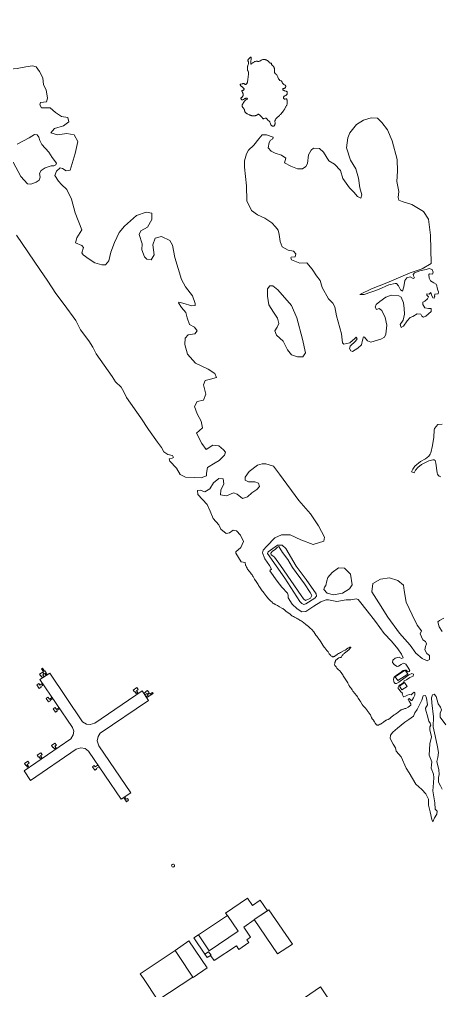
# Model space of a CAD drawing. Header units: metres. Extents: x 793723 to 812165, y 297650 to 314276.
# Drawn here: x 801432 to 803275, y 302964 to 307213 of the extents above; entities that cross this region are included whole.
import ezdxf

# ---------------------------------------------------------------- set-up
doc = ezdxf.new("R2010")
doc.units = ezdxf.units.M

msp = doc.modelspace()

# ---------------------------------------------------------------- linework, layer by layer
at = {"linetype": 'Continuous', "lineweight": 13}
for points in [[(801167.17, 307213.21), (801183.59, 307189.68), (801200.76, 307172.56), (801206.7, 307155.54), (801223.32, 307135.77), (801222.46, 307124.59), (801225.26, 307115.52), (801234.51, 307108.57), (801238.2, 307100.5), (801250.24, 307090.13), (801258.6, 307086.49), (801274.5, 307089.74), (801301.91, 307072.1), (801311.52, 307057.51), (801318.02, 307034.73), (801345.63, 307027.71), (801368.04, 307010.06), (801389.55, 306995.17), (801422.03, 306998.01), (801460.29, 307005.4), (801488.43, 307009.89), (801504.91, 307006.06), (801519.53, 306985.4), (801534.73, 306957.33)], [(802430.05, 306992.36), (802429.82, 306994.24), (802429.71, 306996.34), (802429.7, 306998.44), (802429.81, 307002.43), (802429.91, 307004.42), (802430.13, 307006.41), (802430.35, 307008.29), (802430.79, 307010.06), (802431.34, 307011.73), (802432.67, 307015.05), (802433.22, 307016.71), (802433.77, 307018.59), (802434.21, 307020.47), (802434.43, 307022.36), (802434.43, 307024.13), (802434.31, 307025.79), (802433.86, 307027.33), (802433.31, 307028.55), (802432.64, 307029.77), (802432.08, 307031.09), (802431.74, 307032.31), (802431.63, 307033.64), (802431.73, 307034.96), (802432.06, 307036.29), (802432.84, 307038.07), (802433.84, 307039.73), (802435.17, 307041.28), (802436.61, 307042.83), (802438.05, 307044.39), (802439.5, 307045.72), (802440.83, 307046.83), (802442.16, 307047.71), (802443.27, 307048.27), (802444.39, 307048.38), (802444.94, 307048.05), (802445.5, 307047.5), (802445.84, 307046.73)], [(802445.84, 307046.73), (802446.17, 307045.84), (802446.4, 307044.63), (802446.51, 307043.19), (802446.52, 307041.75), (802446.3, 307039.76), (802446.08, 307037.76), (802445.09, 307031.34), (802444.66, 307027.69), (802444.33, 307024.15), (802444.22, 307022.27), (802444.34, 307020.5), (802444.57, 307019.17), (802445.01, 307018.4)], [(802445.01, 307018.4), (802445.57, 307018.18), (802446.24, 307018.18), (802447.02, 307018.62), (802448.13, 307019.4), (802450.79, 307021.84), (802452.46, 307023.17), (802454.68, 307024.73), (802457.12, 307026.17), (802459.79, 307027.5), (802462.46, 307028.73), (802465.13, 307029.84), (802467.57, 307030.51), (802469.69, 307030.96), (802471.24, 307030.96), (802472.36, 307030.85), (802472.69, 307030.52), (802472.92, 307029.97), (802473.58, 307029.31), (802474.59, 307028.76), (802475.92, 307028.54), (802477.7, 307028.65), (802479.59, 307029.21), (802481.71, 307030.21), (802483.71, 307031.21), (802490.04, 307035.21), (802492.04, 307036.21), (802494.15, 307036.88), (802496.27, 307037.44), (802498.38, 307037.66), (802500.6, 307037.78), (802502.72, 307037.78), (802504.83, 307037.68), (802506.95, 307037.35), (802509.06, 307036.91), (802511.07, 307036.25), (802513.07, 307035.37), (802515.08, 307034.38)], [(802515.08, 307034.38), (802516.97, 307033.28), (802518.75, 307032.07), (802520.54, 307030.85), (802522.1, 307029.64), (802523.66, 307028.32), (802525, 307026.88), (802526.11, 307025.67), (802528.01, 307023.24), (802528.9, 307022.35), (802529.79, 307021.8), (802530.8, 307021.47), (802531.91, 307021.58), (802532.91, 307021.7), (802533.91, 307021.81), (802534.69, 307021.7), (802535.03, 307021.15), (802535.36, 307020.49), (802535.47, 307019.6), (802535.48, 307018.38), (802535.26, 307016.5), (802535.37, 307015.84), (802535.6, 307015.17), (802536.04, 307014.73), (802536.6, 307014.29), (802538.16, 307013.41), (802539.05, 307012.75), (802539.94, 307012.09), (802541.06, 307010.87), (802542.28, 307009.44), (802543.29, 307007.89), (802544.41, 307006.12), (802545.3, 307004.35), (802546.2, 307002.36), (802546.87, 307000.48), (802547.43, 306998.38), (802547.88, 306996.28), (802547.99, 306994.07)], [(802415.17, 306932.01), (802415.95, 306931.35), (802416.62, 306930.69), (802417.51, 306929.36), (802417.96, 306928.81), (802418.51, 306928.48), (802419.18, 306928.37), (802419.96, 306928.37), (802420.85, 306928.71), (802422.07, 306929.04), (802423.41, 306929.6), (802424.63, 306930.27), (802425.85, 306931.15), (802426.85, 306932.15), (802427.63, 306933.48), (802428.18, 306935.03), (802428.73, 306936.8), (802429.17, 306938.91), (802429.94, 306943.45), (802430.71, 306948.1), (802431.81, 306955.29), (802432.02, 306957.73), (802432.89, 306965.36), (802433.66, 306970.46), (802433.88, 306972.01), (802433.88, 306974), (802433.87, 306977.54), (802433.98, 306979.31), (802434.3, 306981.85), (802434.3, 306982.74), (802434.08, 306983.51), (802433.74, 306984.18), (802432.18, 306986.17), (802431.62, 306987.05), (802431.17, 306988.04), (802430.61, 306989.37), (802430.28, 306990.81), (802430.05, 306992.36)], [(802547.99, 306994.07), (802548.11, 306991.85), (802548.13, 306985.33), (802548.24, 306983.33), (802548.47, 306981.45), (802548.81, 306979.68), (802549.48, 306978.14), (802550.48, 306976.92), (802551.71, 306975.93), (802554.05, 306974.27), (802555.05, 306973.5), (802555.94, 306972.73), (802556.84, 306971.51), (802557.73, 306970.08), (802562.2, 306961.79), (802563.1, 306959.91), (802565.89, 306953.61), (802566.9, 306951.62), (802568.01, 306949.85), (802569.35, 306948.41), (802570.47, 306947.42), (802571.69, 306946.65), (802573.03, 306945.99), (802576.04, 306944.67), (802577.37, 306943.9), (802578.6, 306943.01), (802579.61, 306941.8), (802580.5, 306940.36), (802581.28, 306938.7), (802582.51, 306935.39), (802583.18, 306933.84), (802584.19, 306932.4), (802585.53, 306930.97), (802587.09, 306929.75), (802588.76, 306928.65), (802592.32, 306926.67), (802594, 306925.56), (802595.45, 306924.35)], [(801534.73, 306957.33), (801537.36, 306926.68), (801548.65, 306905.46), (801555.07, 306869.18), (801550.33, 306852.9), (801523.52, 306849.74), (801521.21, 306838.89), (801528.47, 306825.74), (801546.94, 306826.22), (801565.52, 306826.16), (801589.27, 306805.74), (801615.68, 306788.87), (801643.95, 306783.51), (801648.33, 306765.37), (801624.23, 306747.17), (801584.64, 306736.35), (801569, 306716.39), (801598.95, 306708.83), (801639.1, 306714.78), (801671.39, 306708.99), (801687.03, 306678.93), (801675.91, 306626.34), (801653.6, 306554.36), (801636.25, 306551.45), (801620.43, 306561.59), (801609.52, 306563.89), (801593.53, 306549.69), (801587.23, 306530.64), (801602.97, 306505.34), (801615.47, 306491.31), (801638.77, 306469.79), (801660.24, 306426.9), (801675.39, 306367.51), (801704.94, 306292.44), (801683.43, 306258.31), (801676.81, 306236.16), (801705.54, 306224.17), (801711.8, 306215)], [(802408.81, 306892.27), (802407.91, 306893.93), (802406.35, 306896.8), (802405.79, 306898.13), (802405.45, 306899.35), (802405.34, 306900.45), (802405.67, 306901.12), (802406.11, 306901.78), (802407.11, 306902.23), (802409.56, 306902.9), (802410.89, 306903.34), (802412.23, 306904.12), (802413.45, 306905.12), (802414.34, 306906.34), (802414.89, 306907.56), (802415, 306908.89), (802414.66, 306910.21), (802413.77, 306911.43), (802412.65, 306912.64), (802411.31, 306913.97), (802409.87, 306915.18), (802405.07, 306919.04), (802403.73, 306920.26), (802401.06, 306922.58), (802399.16, 306924.45), (802398.49, 306925.34), (802397.71, 306926.55), (802397.49, 306927.66), (802397.59, 306928.65), (802398.37, 306929.43), (802399.59, 306929.99), (802401.15, 306930.54), (802408.16, 306932.11), (802409.83, 306932.44), (802411.38, 306932.67), (802412.83, 306932.67), (802414.17, 306932.45), (802415.17, 306932.01)], [(802595.45, 306924.35), (802596.56, 306923.03), (802597.12, 306921.92), (802597.46, 306920.59), (802597.46, 306919.38), (802597.13, 306917.72), (802596.36, 306916.05), (802595.36, 306914.61), (802594.14, 306913.28), (802592.69, 306912.39), (802591.25, 306911.84), (802589.91, 306911.5), (802587.13, 306910.94), (802585.91, 306910.61), (802585.02, 306910.05), (802584.35, 306909.17), (802584.13, 306907.95), (802584.36, 306906.73), (802585.03, 306905.4), (802586.03, 306904.19), (802587.15, 306903.31), (802588.26, 306902.42), (802589.6, 306901.76), (802591.49, 306901.1), (802593.5, 306900.56), (802597.62, 306899.79), (802599.51, 306899.35), (802601.18, 306898.58), (802602.41, 306897.7), (802603.3, 306896.7), (802603.86, 306895.49), (802604.08, 306894.27), (802603.97, 306892.94), (802603.65, 306890.29), (802603.54, 306887.85), (802603.32, 306886.63), (802602.99, 306885.53), (802602.1, 306884.31)], [(802429.56, 306867.2), (802428.67, 306867.75), (802427.33, 306868.08), (802425.89, 306868.3), (802424.1, 306868.3), (802422.32, 306868.18), (802420.55, 306867.73), (802418.66, 306866.96), (802416.88, 306866.07), (802411.66, 306862.73), (802409.99, 306861.85), (802408.43, 306861.29), (802406.87, 306861.06), (802405.43, 306861.28), (802404.2, 306861.94), (802403.09, 306862.94), (802402.19, 306864.15), (802401.52, 306865.48), (802401.3, 306866.81), (802401.29, 306868.13), (802401.63, 306869.46), (802402.18, 306870.68), (802403.29, 306871.79), (802404.62, 306872.68), (802406.07, 306873.68), (802407.4, 306874.68), (802408.51, 306875.9), (802409.29, 306877.11), (802409.84, 306878.67), (802410.17, 306880.33), (802410.39, 306881.54), (802410.39, 306882.76), (802410.38, 306884.09), (802410.38, 306885.42), (802410.15, 306887.19), (802409.93, 306888.85), (802409.48, 306890.5), (802408.81, 306892.27)], [(802420.91, 306805.88), (802419.68, 306807.42), (802418.68, 306809.19), (802417.89, 306811.18), (802417.33, 306813.17), (802416.32, 306817.15), (802415.87, 306819.14), (802415.2, 306821.02), (802414.31, 306822.79), (802413.3, 306824.12), (802412.07, 306825.44), (802409.62, 306827.87), (802408.51, 306829.2), (802407.5, 306830.52), (802406.83, 306832.18), (802406.49, 306833.95), (802406.38, 306835.72), (802406.59, 306837.6), (802406.92, 306839.37), (802407.59, 306841.15), (802408.59, 306842.92), (802409.69, 306844.58), (802410.91, 306846.24), (802412.13, 306848.02), (802413.02, 306849.57), (802414.68, 306852.78), (802415.57, 306854.33), (802416.57, 306855.88), (802417.9, 306857.33), (802419.45, 306858.66), (802421.23, 306859.99), (802422.9, 306861.1), (802426.23, 306863.21), (802427.67, 306864.21), (802428.9, 306865.1), (802429.67, 306865.87), (802429.89, 306866.65), (802429.56, 306867.2)], [(802602.1, 306884.31), (802600.88, 306883.2), (802599.44, 306882.09), (802597.88, 306881.09), (802596.1, 306880.2), (802592.88, 306878.75), (802591.32, 306877.98), (802590.1, 306876.98), (802588.88, 306875.76), (802588.11, 306874.32), (802587.44, 306872.77), (802587.22, 306871.11), (802587.23, 306869.67), (802587.56, 306868.23), (802588.34, 306867.12), (802589.35, 306866.13), (802590.57, 306865.47), (802592.02, 306865.03), (802593.47, 306864.81), (802595.03, 306864.93), (802598.03, 306865.71), (802599.25, 306865.93), (802600.37, 306865.71), (802601.15, 306865.16), (802601.7, 306864.17), (802602.15, 306863.06), (802602.49, 306861.4), (802602.83, 306859.52), (802603.05, 306857.42), (802603.4, 306852.99), (802603.52, 306850.78), (802603.52, 306848.46), (802603.53, 306846.24), (802603.42, 306844.03), (802603.09, 306841.93), (802602.65, 306839.94), (802601.99, 306838.16), (802601.21, 306836.83)], [(802601.21, 306836.83), (802598.44, 306833.06), (802597.44, 306831.4), (802596.55, 306829.63), (802593.9, 306823.87), (802592.9, 306821.99), (802591.68, 306819.88), (802590.35, 306817.89), (802589.02, 306815.89), (802587.58, 306813.9), (802586.13, 306812.01), (802583.14, 306808.13), (802580.03, 306804.36), (802576.93, 306800.59), (802573.71, 306796.93), (802572.04, 306795.16), (802570.38, 306793.38), (802568.6, 306791.72), (802566.82, 306790.17), (802561.27, 306785.84), (802559.49, 306784.29), (802557.94, 306782.73), (802556.5, 306781.18), (802555.28, 306779.52), (802554.17, 306777.86), (802552.28, 306774.53), (802551.29, 306772.87), (802550.51, 306771.32), (802549.96, 306769.77), (802549.63, 306768.11), (802549.74, 306766.56), (802550.08, 306764.9), (802550.87, 306761.58), (802550.98, 306759.92), (802550.99, 306758.04), (802550.54, 306756.27), (802549.99, 306754.39), (802549.33, 306752.61)], [(802496.3, 306779.82), (802495.41, 306781.04), (802493.84, 306783.91), (802492.84, 306785.46), (802491.5, 306786.9), (802490.05, 306788.22), (802486.93, 306790.98), (802485.59, 306792.3), (802482.91, 306795.06), (802481.58, 306796.17), (802480.35, 306797.16), (802479.12, 306797.93), (802477.79, 306798.15), (802476.68, 306798.04), (802475.45, 306797.48), (802471.12, 306795.04), (802469.23, 306794.04), (802467.34, 306793.15), (802465.23, 306792.37), (802463.11, 306791.7), (802460.89, 306791.14), (802458.67, 306791.03), (802456.33, 306791.02), (802454.1, 306791.13), (802451.77, 306791.45), (802449.43, 306791.89), (802447.2, 306792.33), (802444.97, 306792.99), (802442.75, 306793.64), (802440.52, 306794.52), (802438.51, 306795.52), (802434.5, 306797.5), (802429.05, 306800.14), (802427.26, 306801.02), (802425.48, 306801.9), (802423.92, 306803.01), (802422.36, 306804.33), (802420.91, 306805.88)], [(802549.33, 306752.61), (802548.44, 306750.84), (802547.45, 306749.18), (802546.34, 306747.63), (802545, 306746.52), (802543.56, 306745.74), (802542.22, 306745.52), (802540.67, 306745.73), (802539.11, 306746.28), (802537.55, 306747.05), (802535.99, 306748.05), (802534.54, 306749.26), (802533.31, 306750.59), (802532.19, 306752.46), (802531.19, 306754.45), (802530.4, 306756.55), (802528.84, 306760.98), (802527.94, 306763.08), (802526.93, 306765.07), (802525.82, 306766.83), (802524.37, 306768.38), (802522.81, 306769.82), (802519.46, 306772.35), (802517.9, 306773.79), (802516.67, 306775.22), (802514.44, 306778.32), (802513.33, 306779.64), (802512.21, 306780.75), (802510.99, 306781.41), (802509.65, 306781.52), (802508.09, 306781.4), (802506.54, 306780.95), (802503.2, 306779.73), (802501.53, 306779.17), (802499.98, 306778.84), (802498.53, 306778.72), (802497.3, 306779.05), (802496.3, 306779.82)], [(802879.94, 306597.9), (802863.13, 306651.97), (802869.03, 306695.25), (802877.88, 306717.52), (802906.29, 306753.55), (802937.96, 306772.43), (802971.32, 306782.13), (802998.47, 306781.42), (803017.87, 306762.66), (803043.21, 306729.85), (803063.01, 306682.31), (803085.45, 306600.81), (803085.68, 306549.79), (803083.23, 306503.98), (803091.68, 306459.84), (803088.84, 306434.49)], [(801404.5, 306589.2), (801437.8, 306526.2), (801466.69, 306494.4), (801482.05, 306492.11), (801505.07, 306501.13), (801518.62, 306509.57), (801522.04, 306522.97), (801520.11, 306538.79), (801526.98, 306551.75), (801544.87, 306564.4), (801570.22, 306572.21), (801583.01, 306573.12), (801590.79, 306576.46), (801594.67, 306584.66), (801575.48, 306609.4), (801559.73, 306632.82), (801530.39, 306665.73), (801520.56, 306683.19), (801517.3, 306697.68), (801508.71, 306707.73), (801497.47, 306709.81), (801474.36, 306694.82), (801422.34, 306667.15)], [(802434.64, 306641.69), (802457.51, 306662.44), (802479.59, 306690.26), (802493.79, 306709), (802512.38, 306708.49), (802542.44, 306698.38), (802540.57, 306691.29), (802530.68, 306684.3), (802524.36, 306674.54), (802519.63, 306650.85), (802533.24, 306636.61), (802550.84, 306628.68), (802579.01, 306619.01), (802598.18, 306606.33), (802592.33, 306586.17), (802618.85, 306571.29), (802648.03, 306559.41), (802670.06, 306559.57), (802685.39, 306570.01), (802692.59, 306583.08), (802697.07, 306620.39), (802708.04, 306640.88), (802718.14, 306650.64), (802744.29, 306648.93), (802762.47, 306631.82), (802785.26, 306594.69), (802810.66, 306579.81), (802836.2, 306552.76), (802847.52, 306517.82), (802875.55, 306476.61), (802894.84, 306456.84), (802910.57, 306438.51), (802925.16, 306431.9), (802930.36, 306446.3), (802921.39, 306476.16), (802916.28, 306519.19), (802903.28, 306559.44), (802879.94, 306597.9)], [(802899.09, 305817.25), (802878.11, 305798.28), (802850.97, 305791.91), (802845.72, 305798.64), (802840.96, 305838.36), (802819.97, 305916.11), (802811.54, 305956.03), (802803.49, 305972.17), (802795.57, 305979.35), (802784.42, 305990.72), (802757.26, 306040.12), (802747.51, 306071.3), (802732.33, 306091.96), (802712.9, 306120.8), (802689.25, 306148.3), (802658.54, 306147.23), (802621.9, 306161.09), (802618.99, 306169.72), (802621.54, 306172.49), (802638.34, 306174.96), (802641.98, 306188.14), (802631.38, 306198.85), (802607.56, 306203.88), (802581.82, 306218.1), (802572.31, 306241.76), (802569.01, 306272.96), (802564.08, 306290.54), (802551.91, 306305.45), (802535.85, 306323.34), (802505.76, 306343.96), (802473.01, 306357.94), (802447.82, 306376.7), (802426.25, 306420.25), (802425.43, 306485.75), (802416.67, 306566.96), (802416.61, 306594.73), (802425.67, 306625.07), (802434.64, 306641.69)], [(803088.84, 306434.49), (803092.09, 306422.77), (803106.35, 306416.05), (803148.66, 306403.98), (803199.48, 306372.23), (803221.36, 306338.75), (803230.43, 306268.61), (803233.6, 306145.45), (803193.6, 306122.35), (803141.79, 306104.74), (803039.63, 306060.91), (802972.26, 306033.86), (802924.24, 306011.62), (802922.13, 306009.96), (802940.38, 306010.11), (803003.53, 306031.61), (803048.33, 306052.41), (803076.35, 306057.89), (803082.47, 306058.13), (803091.06, 306048.19), (803099.23, 306030.06), (803107.59, 306024.88), (803113.77, 306043.71), (803118.38, 306071.05), (803127.04, 306083.35), (803141.83, 306086.48), (803154.75, 306080.21), (803160.53, 306082.88), (803155.84, 306091.83), (803154.27, 306096.58), (803160.03, 306105.12), (803183.72, 306112.58), (803211.52, 306119.84), (803225.53, 306123.19), (803238.01, 306118.57), (803242.26, 306107.74), (803238.94, 306098.44), (803226.25, 306100.07)], [(801711.8, 306215), (801705.06, 306192.52), (801710.31, 306182.9), (801736.95, 306164.15), (801761.02, 306148.05), (801793.08, 306139.72), (801808.88, 306140.19), (801823.42, 306157.6), (801831.35, 306194.8), (801847.83, 306236.56), (801867.98, 306281.09), (801890.95, 306308.91), (801917.38, 306331.66), (801944.48, 306355.4), (801985.84, 306369.99), (802010.44, 306365.07), (802011.17, 306337.63), (801992.55, 306305.05), (801963.21, 306288.94), (801955.13, 306271.55), (801969.13, 306232.08), (801967.74, 306205.07), (801978.94, 306174.45), (801989.87, 306163.63), (802007.57, 306162.12), (802021.65, 306183.4), (802015.87, 306227.65), (802025.93, 306255.67), (802053.07, 306262.81), (802089.94, 306245.96), (802102.23, 306225.08), (802111.25, 306171.1), (802141.63, 306075.12), (802159.06, 306043.84), (802188.85, 306004.51), (802201.51, 305970.46), (802200.08, 305961.05), (802186.29, 305959.8)], [(802328.88, 305306.36), (802305.78, 305283.62), (802288.45, 305273.51), (802254.78, 305252.3), (802250.83, 305227.61), (802250.3, 305216.44), (802226.62, 305207.64), (802198.35, 305209.79), (802159.18, 305209.92), (802134.56, 305222.92), (802118.81, 305249.78), (802090.03, 305281.03), (802086.34, 305290.54), (802099.91, 305293.33), (802105.79, 305297.11), (802101.21, 305305.4), (802081.4, 305310.44), (802064.23, 305321.58), (802053.62, 305339.92), (802036.32, 305364.01), (801997.02, 305419.69), (801962.3, 305470.62), (801899.68, 305558.9), (801888.94, 305584.1), (801876.65, 305603.99), (801852.79, 305626.95), (801837.04, 305650.71), (801768.05, 305749.48), (801753.07, 305778.66), (801734.87, 305807.28), (801699.04, 305854.45), (801678.92, 305896.34), (801627.57, 305966.6), (801590.52, 306013.66), (801556.68, 306068.24), (801521.19, 306118.4), (801419.36, 306268.99)], [(803226.25, 306100.07), (803223.81, 306097.96), (803224.96, 306081.7), (803230.89, 306069.09), (803245.15, 306060.94), (803255.96, 306054.43), (803258.98, 306047.47), (803259.55, 306038.4), (803262.91, 306028.78), (803266.16, 306021.92), (803264.62, 306013.18), (803249.49, 306011.15), (803247.73, 306001.3), (803249.74, 305998.98), (803246.08, 305993.55), (803240.63, 305994.53), (803235.14, 306008.35), (803231.89, 306018.08), (803224.79, 306011.21), (803214.55, 306012.4), (803214.56, 306007.42), (803221.7, 306000.02), (803217.16, 305990.49), (803205.38, 305981.06), (803197.72, 305975.62), (803196.96, 305965.55), (803206.34, 305951.74), (803222.04, 305948.79), (803234.17, 305948.15), (803233.42, 305935.42), (803209.99, 305914.46), (803199.54, 305910.78), (803192.74, 305914.86), (803187.82, 305923.92), (803172.24, 305924.77), (803153.13, 305912.89), (803141.35, 305909.1), (803128.47, 305894.02)], [(803128.47, 305894.02), (803112.39, 305870.96), (803101.83, 305865.07), (803098.24, 305878.46), (803111.11, 305896.74), (803116.72, 305923.09), (803115.55, 305947.99), (803112.04, 305973.99), (803101.75, 305997.64), (803092.17, 306004.26), (803058.78, 306006.29), (803035.32, 305998.6), (803009.21, 305979.61), (802992.33, 305965.85), (802988.13, 305954.34), (802994.16, 305943.95), (803006.5, 305949.07), (803017.54, 305939.35), (803031.63, 305909.29), (803039.72, 305875.33), (803034.58, 305835.6), (803028.71, 305822.97), (803012.71, 305813.64), (802968.9, 305801.58), (802954.86, 305806.75), (802941.36, 305822.88), (802936.8, 305825.08), (802933.27, 305810.35), (802928.53, 305789.43), (802911.99, 305774.78), (802889.21, 305760.79), (802882.41, 305762.99), (802876.6, 305774.15), (802878.92, 305783.67), (802901.79, 305805.75), (802909.78, 305815.5), (802906.09, 305823.35), (802899.09, 305817.25)], [(802186.29, 305959.8), (802146.64, 305972.55), (802129.95, 305975.83), (802127.84, 305973.39), (802141.57, 305952.95), (802159.98, 305931.41), (802165.82, 305906.97), (802176.13, 305877.78), (802197.51, 305867.32), (802209.13, 305850.41), (802199.92, 305838.22), (802170.22, 305833.73), (802157.57, 305819.09), (802155.18, 305791.64), (802167.08, 305748.07), (802202.66, 305708.76), (802258.02, 305682.66), (802286.22, 305663.58), (802293.82, 305647.22), (802267.8, 305639.41), (802244.78, 305633.6), (802236.7, 305614.89), (802247.15, 305573.41), (802237.97, 305546.72), (802209.83, 305541.01), (802198.42, 305519.85), (802209.84, 305487.68), (802226.39, 305455.51), (802232.24, 305426.65), (802219.91, 305414.78), (802206.92, 305402.46), (802229.73, 305357.15), (802249.37, 305331.96), (802277.92, 305350.4), (802304.63, 305348.24), (802324.7, 305329.92), (802332.85, 305320.31), (802328.88, 305306.36)], [(803159.37, 305229.36), (803147.57, 305234.09), (803153.44, 305246.06), (803162.76, 305258.25), (803186.86, 305278.78), (803209.19, 305290.78), (803222.74, 305302.65), (803228.96, 305310.63), (803232.5, 305317.5), (803240.1, 305349.61), (803245.03, 305385.03), (803246.96, 305415.58), (803247.61, 305423.11), (803263.48, 305441.51), (803281.29, 305442.55)], [(803264.22, 305218.76), (803260.98, 305224.39), (803259.52, 305230.03), (803253.64, 305271.41), (803250.49, 305283.35), (803246.04, 305286), (803241.58, 305286.76), (803222.9, 305281.74), (803191.78, 305266.62), (803174.56, 305253.3), (803164.8, 305241.55), (803159.37, 305229.36)], [(802433.74, 305189.97), (802418.92, 305197.24), (802419, 305210.29), (802437.75, 305234.68), (802473.96, 305263.76), (802493.42, 305269), (802509.33, 305269.15), (802544.3, 305258.61), (802569.75, 305223.25), (802654.25, 305108.47), (802706.01, 305049.61), (802740.51, 304998.01), (802766.22, 304947.94), (802763.92, 304929.9), (802717.22, 304916.51), (802663.1, 304935.76), (802617.2, 304958.67), (802578.26, 304958.36), (802549.58, 304945.57), (802514.16, 304908.86), (802497.85, 304891.67), (802495.2, 304879.16), (802506.28, 304853.18), (802525.59, 304824.67), (802535.09, 304807.76), (802528.98, 304803.54), (802527.99, 304800.22), (802559.13, 304755.81), (802580.67, 304728.75), (802605.54, 304703.68), (802607.46, 304694.5), (802607.59, 304682.88), (802625.35, 304654.6), (802647.76, 304634.95), (802668.15, 304621.61), (802684.84, 304623.2), (802719.51, 304646.51), (802751.07, 304664.73)], [(802420.08, 304837.27), (802402.38, 304840.1), (802378.81, 304877.78), (802379.13, 304883.87), (802400.9, 304902.84), (802412.19, 304929.54), (802399.78, 304956.95), (802382.26, 304975.73), (802366.57, 304979.34), (802350.57, 304966.36), (802336.67, 304963.67), (802313.81, 304983.54), (802303.64, 305002.66), (802279.32, 305029.49), (802266.9, 305061.33), (802253.59, 305090.85), (802212.88, 305134.24), (802211.39, 305152.5), (802222.4, 305153.96), (802243.34, 305146.71), (802265.56, 305159.04), (802280.86, 305186.3), (802304.4, 305205.16), (802323.55, 305202.66), (802325.71, 305181.86), (802313.65, 305153.51), (802311.91, 305133.25), (802337.85, 305129), (802368.98, 305141.9), (802384.01, 305135.96), (802407.98, 305117.2), (802429.66, 305124.56), (802448.76, 305141.86), (802469.98, 305156.63), (802482.08, 305169.05), (802478.48, 305184.09), (802462, 305190.47), (802433.74, 305189.97)], [(803275.47, 305211.92), (803267.9, 305215), (803264.22, 305218.76)], [(802420.31, 304832.73), (802420.2, 304834.94), (802420.08, 304837.27)], [(802520.47, 304680.36), (802517.35, 304684.01), (802514.22, 304687.65), (802509.76, 304693.17), (802505.19, 304698.81), (802500.72, 304704.44), (802497.82, 304708.2), (802496.37, 304710.07), (802493.91, 304713.61), (802491.46, 304717.03), (802487.88, 304722.45), (802481.97, 304731.4), (802478.39, 304736.81), (802475.94, 304740.68), (802468.12, 304753.5), (802460.97, 304764.66), (802454.49, 304775.27), (802451.92, 304779.24), (802449.58, 304782.78), (802445.78, 304788.3), (802442.99, 304792.17), (802441.54, 304794.05), (802440.09, 304795.93), (802438.64, 304797.69), (802434.29, 304802.77), (802432.84, 304804.43), (802431.61, 304806.2), (802430.38, 304807.97), (802429.6, 304809.29), (802427.81, 304812.72), (802425.58, 304817.03), (802424.57, 304819.13), (802423.56, 304821.34), (802422.67, 304823.66), (802421.77, 304825.87), (802421.1, 304828.2), (802420.65, 304830.41), (802420.31, 304832.73)], [(802648.53, 304591.46), (802644.07, 304593.78), (802635.16, 304598.18), (802630.81, 304600.5), (802628.59, 304601.71), (802626.47, 304603.03), (802624.46, 304604.36), (802622.79, 304605.57), (802621.12, 304606.89), (802616.21, 304610.98), (802614.54, 304612.3), (802612.65, 304613.62), (802610.86, 304614.95), (802603.29, 304620.13), (802601.5, 304621.46), (802599.61, 304622.89), (802597.94, 304624.21), (802591.25, 304630.06), (802589.57, 304631.39), (802587.79, 304632.71), (802585.9, 304634.04), (802584, 304635.36), (802579.99, 304637.67), (802569.96, 304643.18), (802560.71, 304648.47), (802550.69, 304653.87), (802548.79, 304654.98), (802546.79, 304656.08), (802544.89, 304657.29), (802543.11, 304658.5), (802541.22, 304659.94), (802539.43, 304661.37), (802537.76, 304663.03), (802535.97, 304664.57), (802532.63, 304667.89), (802526.38, 304674.18), (802523.37, 304677.27), (802520.47, 304680.36)], [(802751.07, 304664.73), (802773.75, 304674.08), (802783.87, 304673.99), (802820.72, 304666.22), (802861.1, 304673.5), (802882.57, 304674), (802905.6, 304678.03), (802914.73, 304675.73), (802920.53, 304668), (802953.34, 304625.8), (802989.61, 304579.52), (803028.12, 304526.49), (803060.69, 304492.7), (803087.69, 304459.57), (803104.33, 304436.59), (803110.37, 304420.45), (803103.7, 304417.55), (803093.23, 304423.61), (803076.66, 304418.82), (803065.22, 304410.05), (803064.02, 304400.2), (803072.61, 304389.04), (803084.76, 304381.88), (803091.1, 304383.11), (803102.54, 304391.21), (803112.32, 304396.88), (803122.23, 304392.36), (803132.16, 304379.77), (803140.32, 304364.41), (803137.11, 304359.87), (803132.66, 304358.64), (803128.31, 304361.28), (803123.96, 304365.48), (803119.06, 304366.46), (803111.61, 304365.23), (803098.28, 304354.02), (803081.28, 304344.58), (803073.17, 304337.03)], [(802778.59, 304450.89), (802777.14, 304452.77), (802772.68, 304457.96), (802771.23, 304459.73), (802769.78, 304461.72), (802768.33, 304463.6), (802765.65, 304467.46), (802762.86, 304471.55), (802760.18, 304475.64), (802751.02, 304490.22), (802748.34, 304494.31), (802745.55, 304498.4), (802744.1, 304500.39), (802742.65, 304502.27), (802741.2, 304504.03), (802735.51, 304510.77), (802732.72, 304514.42), (802728.81, 304519.94), (802719.65, 304533.2), (802716.86, 304537.07), (802715.3, 304538.83), (802713.85, 304540.6), (802710.84, 304543.91), (802709.28, 304545.46), (802706.04, 304548.66), (802701.47, 304552.97), (802698.46, 304555.61), (802696.68, 304557.05), (802685.75, 304565.32), (802674.27, 304574.37), (802670.48, 304577.35), (802668.48, 304578.78), (802664.69, 304581.54), (802660.9, 304584.08), (802658.89, 304585.4), (802654.99, 304587.94), (802652.98, 304589.04), (802648.53, 304591.46)], [(803281.03, 304536.03), (803268.07, 304556.36), (803262.35, 304577.04), (803270.57, 304584.14), (803288.46, 304594.14)], [(802882.49, 304466.51), (802881.93, 304466.84), (802880.71, 304466.95), (802879.26, 304466.73), (802877.48, 304466.28), (802875.59, 304465.5), (802873.59, 304464.61), (802871.59, 304463.5), (802869.48, 304462.17), (802863.15, 304458.17), (802860.92, 304456.84), (802856.59, 304454.28), (802850.03, 304450.61), (802836.92, 304443.5), (802832.58, 304441.06), (802828.36, 304438.5), (802824.14, 304435.84), (802822.14, 304434.5), (802816.03, 304430.17), (802814.03, 304428.84), (802812.03, 304427.62), (802810.14, 304426.51), (802808.14, 304425.51), (802806.14, 304424.95), (802804.25, 304424.73), (802802.35, 304425.05), (802800.46, 304425.71), (802798.68, 304426.82), (802796.9, 304428.03), (802795.11, 304429.46), (802793.44, 304431.12), (802791.99, 304432.78), (802790.54, 304434.54), (802789.09, 304436.42), (802787.75, 304438.3), (802782.5, 304445.7), (802779.93, 304449.24), (802778.59, 304450.89)], [(802818.41, 304411.7), (802820.07, 304413.25), (802821.85, 304414.81), (802823.74, 304416.25), (802825.63, 304417.58), (802827.63, 304418.69), (802829.52, 304419.8), (802831.52, 304420.69), (802833.3, 304421.36), (802835.08, 304421.81), (802836.52, 304422.03), (802837.86, 304422.15), (802838.97, 304422.26), (802839.97, 304422.7), (802840.86, 304423.59), (802841.64, 304424.81), (802842.96, 304428.13), (802843.85, 304429.91), (802844.96, 304431.68), (802846.29, 304433.45), (802847.73, 304435.23), (802849.4, 304436.89), (802851.17, 304438.44), (802852.84, 304439.78), (802854.62, 304441), (802860.06, 304444.66), (802861.95, 304445.88), (802863.95, 304447.44), (802865.84, 304448.99), (802869.61, 304452.21), (802871.5, 304453.87), (802875.05, 304457.2), (802878.27, 304460.53), (802879.72, 304461.97), (802880.94, 304463.41), (802881.94, 304464.74), (802882.49, 304465.74), (802882.49, 304466.51)], [(802874.64, 304298.51), (802873.63, 304300.61), (802870.5, 304306.91), (802869.38, 304309.01), (802868.27, 304311.11), (802865.81, 304315.31), (802863.24, 304319.29), (802860.56, 304323.38), (802848.95, 304341.17), (802846.49, 304345.15), (802841.8, 304352.66), (802840.68, 304354.54), (802839.34, 304356.31), (802838.12, 304357.97), (802836.55, 304359.62), (802834.99, 304361.28), (802833.43, 304362.82), (802826.74, 304368.89), (802825.07, 304370.44), (802823.51, 304372.1), (802822.17, 304373.75), (802820.94, 304375.3), (802817.59, 304380.05), (802816.47, 304381.6), (802813.8, 304385.02), (802812.57, 304386.68), (802811.67, 304388.56), (802811.22, 304390.44), (802811.11, 304392.54), (802811.33, 304394.75), (802811.65, 304396.97), (802812.21, 304399.18), (802812.87, 304401.4), (802813.64, 304403.61), (802814.53, 304405.83), (802815.64, 304407.93), (802816.86, 304409.93), (802818.41, 304411.7)], [(803073.17, 304337.03), (803070.52, 304332.16), (803068.64, 304324.63), (803070.77, 304317), (803071.23, 304312.46), (803075.58, 304308.38), (803081.25, 304308.06), (803092.59, 304313.84), (803119.14, 304334.15), (803135.69, 304345.92), (803148.25, 304351.26), (803156.27, 304348.95), (803154.29, 304340.1), (803140.83, 304334.75), (803125.5, 304323.87), (803115.94, 304319.21), (803112.96, 304312.45), (803105.29, 304305.9), (803093.18, 304300.45), (803089.86, 304292.26), (803089.09, 304286.28), (803093.55, 304281.53), (803101.48, 304271.04), (803108.5, 304265.52), (803106.29, 304260.87), (803112.77, 304249.81), (803114.1, 304249.82), (803120.77, 304251.82), (803130.11, 304256.83), (803137.34, 304259.28), (803146.13, 304257.75), (803151.9, 304263.63), (803159.79, 304269.84), (803162.69, 304267.41), (803162.27, 304257.12), (803155.62, 304244.93), (803148.52, 304233.96), (803146.3, 304233.4)], [(802968.85, 304168.04), (802967.84, 304170.25), (802966.73, 304172.24), (802965.5, 304174.12), (802964.27, 304175.89), (802962.93, 304177.66), (802957.46, 304184.39), (802956.24, 304186.05), (802954.79, 304188.04), (802950.65, 304194.12), (802949.31, 304196.1), (802947.75, 304197.87), (802946.3, 304199.53), (802944.74, 304200.96), (802939.95, 304205.38), (802938.39, 304206.81), (802936.93, 304208.47), (802935.37, 304210.24), (802934.03, 304212.23), (802932.69, 304214.32), (802931.46, 304216.31), (802930.24, 304218.52), (802924.43, 304229.02), (802923.31, 304231.01), (802922.08, 304232.89), (802914.6, 304243.94), (802910.69, 304249.69), (802908.12, 304253.44), (802905.11, 304257.31), (802900.65, 304262.94), (802891.5, 304274.32), (802887.14, 304280.06), (802884.24, 304283.93), (802880.33, 304289.67), (802877.99, 304292.99), (802876.87, 304294.76), (802875.87, 304296.41), (802874.64, 304298.51)], [(803267.83, 303929.7), (803257.85, 303966.31), (803263.48, 303984.25), (803265.66, 304006.38), (803260.7, 304031.49), (803250.69, 304079.38), (803242.92, 304117.76), (803243.6, 304162.47), (803236.01, 304223.76), (803235.07, 304245), (803238.93, 304258.62), (803246.27, 304260.52), (803254.97, 304251.36), (803263.95, 304219.4), (803274.33, 304203.6), (803278.47, 304193.31), (803273.16, 304178.36), (803272.87, 304159.88), (803297.76, 304126.52)], [(803146.3, 304233.4), (803137.71, 304242.35), (803134.15, 304240.68), (803132.93, 304238.57), (803134.05, 304236.81), (803137.74, 304229.95), (803144.44, 304219.23), (803145.23, 304213.7), (803132.23, 304204.16), (803123.12, 304198.94), (803121.23, 304198.38), (803118.89, 304197.82), (803111.78, 304196.03), (803109.55, 304195.36), (803107.22, 304194.69), (803104.99, 304193.91), (803102.88, 304192.91), (803101.1, 304191.91), (803099.44, 304190.69), (803097.77, 304189.47), (803087.22, 304181.04), (803083.55, 304178.15), (803081.66, 304176.82), (803079.66, 304175.49), (803077.78, 304174.16), (803071.77, 304170.6), (803069.89, 304169.38), (803068.11, 304168.16), (803066.55, 304166.94), (803064.89, 304165.6), (803058.67, 304159.95), (803055.67, 304157.28), (803054.12, 304156.06), (803052.67, 304154.95), (803051, 304153.84), (803049.12, 304152.62), (803047.11, 304151.62), (803045, 304150.62)], [(803243.59, 303873.21), (803241.23, 303838.35), (803249.8, 303786.02), (803250.87, 303757.59), (803259.23, 303749.42), (803258.48, 303736.58), (803247.72, 303720.84), (803241.53, 303702.68), (803236.06, 303713.29), (803229.31, 303746.25), (803221.9, 303774.9), (803221.83, 303802.34), (803209.99, 303824.55), (803192.14, 303843.99), (803166.38, 303867.83), (803152.3, 303892.48), (803137.89, 303916.9), (803123.6, 303937.56), (803103.02, 303986.54), (803080.82, 304011.72), (803076.78, 304025.98), (803067.28, 304043), (803054.1, 304066.98), (803055.62, 304081.26), (803065.38, 304094.78), (803086.71, 304112.65), (803118.92, 304138.73), (803135.25, 304150.72), (803156.91, 304164.38), (803161.89, 304179.99), (803171.76, 304194.4), (803180.29, 304208.14), (803192.47, 304234.62), (803198.77, 304253.22), (803208.45, 304255.01), (803213.15, 304242.96), (803217.11, 304215.2), (803209.36, 304199.24)], [(803209.36, 304199.24), (803210.38, 304189.62), (803218.22, 304165.96), (803220.59, 304153.12), (803223.06, 304142.4), (803229.09, 304134.22), (803231.56, 304125.71), (803228.12, 304117.95), (803227.93, 304105.23), (803234.57, 304074.81), (803228.41, 304043.59), (803225.29, 303994.89), (803236.71, 303965.48), (803234.62, 303951.98), (803233.32, 303937.59), (803244.06, 303911.28), (803244.76, 303897.23), (803243.59, 303873.21)], [(803045, 304150.62), (803039.11, 304148.5), (803037.22, 304147.62), (803035.33, 304146.61), (803033.55, 304145.39), (803031.78, 304144.17), (803026.44, 304140.07), (803024.56, 304138.62), (803020.67, 304135.96), (803016.67, 304133.29), (803014.67, 304132.07), (803010.67, 304129.63), (803008.56, 304128.52), (803006.55, 304127.52), (803004.55, 304126.63), (803002.66, 304125.96), (803000.66, 304125.51), (802998.88, 304125.51), (802997.32, 304125.83), (802995.87, 304126.38), (802994.54, 304127.16), (802993.31, 304128.15), (802992.08, 304129.47), (802990.86, 304131.02), (802989.74, 304132.57), (802988.74, 304134.34), (802985.61, 304140.08), (802984.49, 304141.85), (802983.26, 304143.62), (802982.03, 304145.28), (802977.91, 304149.69), (802976.68, 304151.24), (802975.45, 304153.12), (802974.44, 304155.11), (802973.44, 304157.21), (802972.43, 304159.31), (802969.75, 304165.94), (802968.85, 304168.04)], [(803282.16, 303846.08), (803274.22, 303860.66), (803265.51, 303876.8), (803266.13, 303896.28), (803268.32, 303910.01), (803267.83, 303929.7)]]:
    msp.add_lwpolyline(points, dxfattribs=at)
for points in [[(802543.87, 305932.51), (802523.1, 305965), (802516.67, 306002.05), (802517.82, 306034.92), (802526.91, 306047.23), (802540.82, 306047.92), (802562.34, 306030.16), (802622.02, 305962.13), (802645.18, 305907.63), (802671.21, 305814.73), (802683.37, 305754.01), (802671.95, 305736.83), (802648.69, 305737.66), (802621.85, 305745.46), (802605.56, 305767.77), (802585.66, 305805.91), (802556.78, 305832.07), (802549.62, 305850.53), (802559.15, 305867.26), (802566.57, 305882.77), (802560.62, 305905.66)], [(802686.86, 304762.52), (802730.4, 304700.43), (802731.31, 304689.92), (802724.99, 304681.6), (802685.21, 304655.73), (802676.87, 304654.05), (802667.18, 304658.01), (802658.37, 304666.62), (802592.93, 304768.06), (802517.02, 304877.1), (802520.34, 304884.42), (802560.89, 304912.62), (802572.68, 304912.97), (802581.03, 304912.77), (802597.64, 304898.98), (802642.77, 304821.51)], [(802574.78, 304823.68), (802548.55, 304860.69), (802540.19, 304866.53), (802534.06, 304870.5), (802531.93, 304877.36), (802538.7, 304886.12), (802551.47, 304894.11), (802561.35, 304903.87), (802567.47, 304907.21), (802570.82, 304899.69), (802583.22, 304880.69), (802605.99, 304850.64), (802626.99, 304815.72), (802678.56, 304744.35), (802703.57, 304705.68), (802710.95, 304692.31), (802704.96, 304681.78), (802684.29, 304671.66), (802674.7, 304678.61), (802665.21, 304693.31)], [(802781.2, 304772.25), (802800.96, 304793.1), (802827.51, 304813.3), (802854.99, 304812.7), (802880.87, 304786.42), (802887.76, 304740.07), (802875.9, 304722.01), (802845, 304703.35), (802806.41, 304695.62), (802779.02, 304702.97), (802763.85, 304718.43), (802766.39, 304728.62), (802773.16, 304736.71), (802777, 304757.3)], [(803185.8, 304524.42), (803197.76, 304499.54), (803208.58, 304491.16), (803213.38, 304481.76), (803208.63, 304469.03), (803206.21, 304455.85), (803214.59, 304438.83), (803226.19, 304430.23), (803226.67, 304413.52), (803215.78, 304407.74), (803194.61, 304417.1), (803166.19, 304440.38), (803141.4, 304475.73), (803095.44, 304528.64), (803044.09, 304598.23), (803005.12, 304660.11), (802974.51, 304709.62), (802978.66, 304744.93), (803011.22, 304765.03), (803051.38, 304769.77), (803087.79, 304758.68), (803112.43, 304738.59), (803115.49, 304714.81), (803124.5, 304664.04), (803150.67, 304608.55), (803173.03, 304562.9), (803191.11, 304538.15)], [(801480.76, 303883.81), (801452.29, 303926.01), (801657.05, 304065.57), (801667.25, 304082.97), (801669.11, 304099.46), (801663.84, 304115.49), (801521.71, 304325.2), (801564.6, 304353.4), (801708.29, 304140.27), (801724.56, 304130.57), (801741.81, 304128.62), (801761.27, 304134.75), (801968.92, 304275.98), (801997.28, 304233.99), (801784.74, 304090.43), (801775.76, 304076.02), (801771.69, 304056.98), (801779.08, 304035.53), (801919.19, 303829.8), (801877.53, 303801.27), (801734.29, 304012.19), (801718.8, 304023.44), (801699.98, 304025.94), (801680.63, 304021.03)], [(801539.24, 304349.47), (801534.13, 304346.03), (801540.04, 304337.19), (801532.82, 304332.42), (801526.91, 304341.15), (801525.57, 304340.37), (801519.66, 304348.32), (801533.43, 304357.65), (801534.21, 304356.77)], [(801548.6, 304342.86), (801542.68, 304351.47), (801539.24, 304349.47), (801534.21, 304356.77), (801536.99, 304358.54), (801528.62, 304371.36), (801533.06, 304374.25), (801541.21, 304361.76), (801543.1, 304362.98), (801548.46, 304354.92), (801547.13, 304354.03), (801553.04, 304345.74)], [(803130.79, 304348.9), (803087.9, 304320.58), (803076.51, 304337.71), (803119.4, 304366.13)], [(801533.57, 304299.22), (801525.01, 304294), (801526.8, 304291.13), (801518.57, 304286.13), (801507.86, 304301.82), (801516.74, 304307.48), (801520.77, 304301.07), (801528.88, 304306.18)], [(803105.35, 304280.34), (803094.52, 304296.69), (803117.08, 304311.57), (803127.91, 304295.22)], [(801942.46, 304264.08), (801936.99, 304272.36), (801935.44, 304271.25), (801929.74, 304279.1), (801944.96, 304289.76), (801950.88, 304281.8), (801943.55, 304276.47), (801949.24, 304268.63)], [(801976.51, 304264.71), (801985.4, 304270.7), (801984.28, 304272.36), (801991.73, 304277.58), (801998.98, 304267.3), (801990.98, 304261.75), (801989.53, 304263.52), (801981.2, 304257.75)], [(801989.13, 304246.04), (801986, 304250.57), (801994.67, 304256.12), (801992.66, 304259.21), (802000.55, 304264.65), (802002.56, 304261.56), (802014, 304268.67), (802016.79, 304264.03)], [(801578.09, 304241.89), (801566.09, 304234.23), (801567.21, 304232.24), (801559.66, 304227.24), (801548.83, 304242.27), (801556.61, 304247.49), (801562.97, 304238.87), (801574.86, 304246.75)], [(801608.35, 304197.37), (801595.91, 304189.37), (801597.36, 304186.72), (801589.69, 304182.16), (801579.42, 304197.74), (801587.64, 304202.85), (801593.34, 304194.12), (801605.22, 304202.01)], [(801584.83, 304021.37), (801579.58, 304029.1), (801578.13, 304028.21), (801572, 304036.61), (801586.99, 304046.93), (801593.36, 304038.76), (801586.58, 304033.76), (801592.05, 304026.25)], [(801522.94, 303979.29), (801517.47, 303987.13), (801515.92, 303986.02), (801509.89, 303994.53), (801525.44, 304004.86), (801531.36, 303996.79), (801523.92, 303991.79), (801529.61, 303983.84)], [(801466.84, 303941.2), (801461.14, 303950.27), (801459.25, 303949.38), (801454.23, 303957.33), (801469.11, 303967.66), (801474.58, 303959.81), (801465.36, 303953.37), (801471.39, 303944.31)], [(801780.73, 303943.8), (801767.96, 303935.58), (801769.3, 303933.37), (801761.07, 303928.37), (801750.8, 303943.95), (801759.24, 303949.28), (801763.49, 303942.87), (801775.71, 303951.31)], [(801888.31, 303808.71), (801892.75, 303811.82), (801899.23, 303802.43), (801904, 303805.31), (801909.59, 303796.81), (801900.37, 303790.81)], [(802110.2, 303508.22), (802107.65, 303505.89), (802104.31, 303505), (802100.75, 303505.99), (802098.63, 303508.09), (802097.84, 303511.29), (802098.39, 303514.73), (802100.06, 303516.61), (802102.95, 303517.83), (802106.4, 303517.84), (802109.52, 303515.53), (802110.86, 303512.76), (802110.87, 303510.44)], [(802284.5, 303095.75), (802267.98, 303118.4), (802270.1, 303119.96), (802259.71, 303134.1), (802243.6, 303123.66), (802195.15, 303194.92), (802215.26, 303208.14), (802262.71, 303138.53), (802388.48, 303224.8), (802341.59, 303293.19), (802333.89, 303303.02), (802430.21, 303367.97), (802451.43, 303336.04), (802484.76, 303359.58), (802517.35, 303313.73), (802458.8, 303274.64), (802459.58, 303273.65), (802413.81, 303242.45), (802443.4, 303198.14), (802426.62, 303186.48), (802435.44, 303174), (802391.77, 303144.8), (802381.39, 303160.27)], [(802388.48, 303224.8), (802262.71, 303138.53), (802215.26, 303208.14), (802341.59, 303293.19)], [(802626.18, 303166.8), (802560.85, 303124.49), (802458.8, 303274.64), (802523.35, 303317.83)], [(802253.42, 303063.59), (802191.87, 303021.85), (802190.75, 303023.17), (802127.67, 303117.64), (802112.6, 303140.4), (802173.15, 303181.59)], [(802112.6, 303140.4), (802127.67, 303117.64), (802190.75, 303023.17), (802038.09, 302922.57), (801975.34, 303016.93), (801960.38, 303037.7)], [(802243.6, 303123.66), (802259.71, 303134.1), (802270.1, 303119.96), (802253.99, 303108.41)], [(802818.53, 302843.34), (802724.87, 302779.61), (802721.86, 302783.47), (802705.53, 302772.04), (802668.12, 302827.5), (802651.79, 302816.96), (802641.74, 302830.65), (802643.52, 302831.88), (802636.04, 302843.37), (802633.93, 302842.26), (802623.1, 302857.17), (802650.21, 302875.05), (802632.57, 302901.23), (802749.01, 302980.07), (802812.2, 302887.03), (802797.09, 302876.38)]]:
    msp.add_lwpolyline(points, close=True, dxfattribs=at)

doc.saveas('drawing.dxf')
